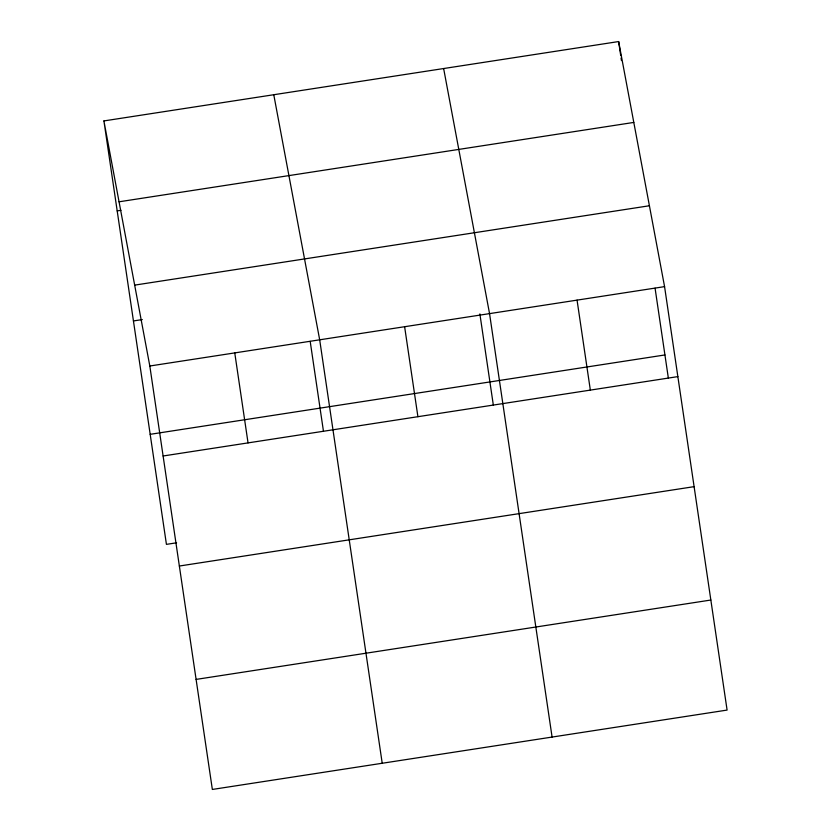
<?xml version="1.0" encoding="UTF-8"?>
<svg xmlns="http://www.w3.org/2000/svg" width="831" height="831" viewBox="0 0 831 831"><rect width="100%" height="100%" fill="white"/><g stroke="black" fill="none" stroke-linecap="round" stroke-linejoin="round"><path stroke-width="1.25" d="M103.906 120.921L618.648 41.55L664.571 286.633L727.094 710.079L212.352 789.45L149.819 366.004L103.906 120.921L166.429 544.367L176.577 542.799M119.062 201.798L633.804 122.427M117.192 210.908L120.994 210.316M134.674 285.126L649.416 205.756M133.438 320.943L142.319 319.582M149.819 366.004L664.571 286.633M150.182 434.322L664.925 354.951M163.115 455.99L677.857 376.609M179.361 566.025L694.103 486.654M196.106 679.405L710.848 600.034M443.64 68.537L489.552 313.619L552.085 737.066M273.773 94.734L319.686 339.817L382.218 763.253M618.648 41.55L620.705 55.49M621.079 58.025L621.453 60.559M655.067 288.18L668.332 377.98M577.057 300.126L590.342 390.103M479.871 313.91L493.313 404.967M404.624 326.718L417.91 416.695M310.192 341.364L323.446 431.164M234.758 352.915L248.043 442.892"/></g></svg>
